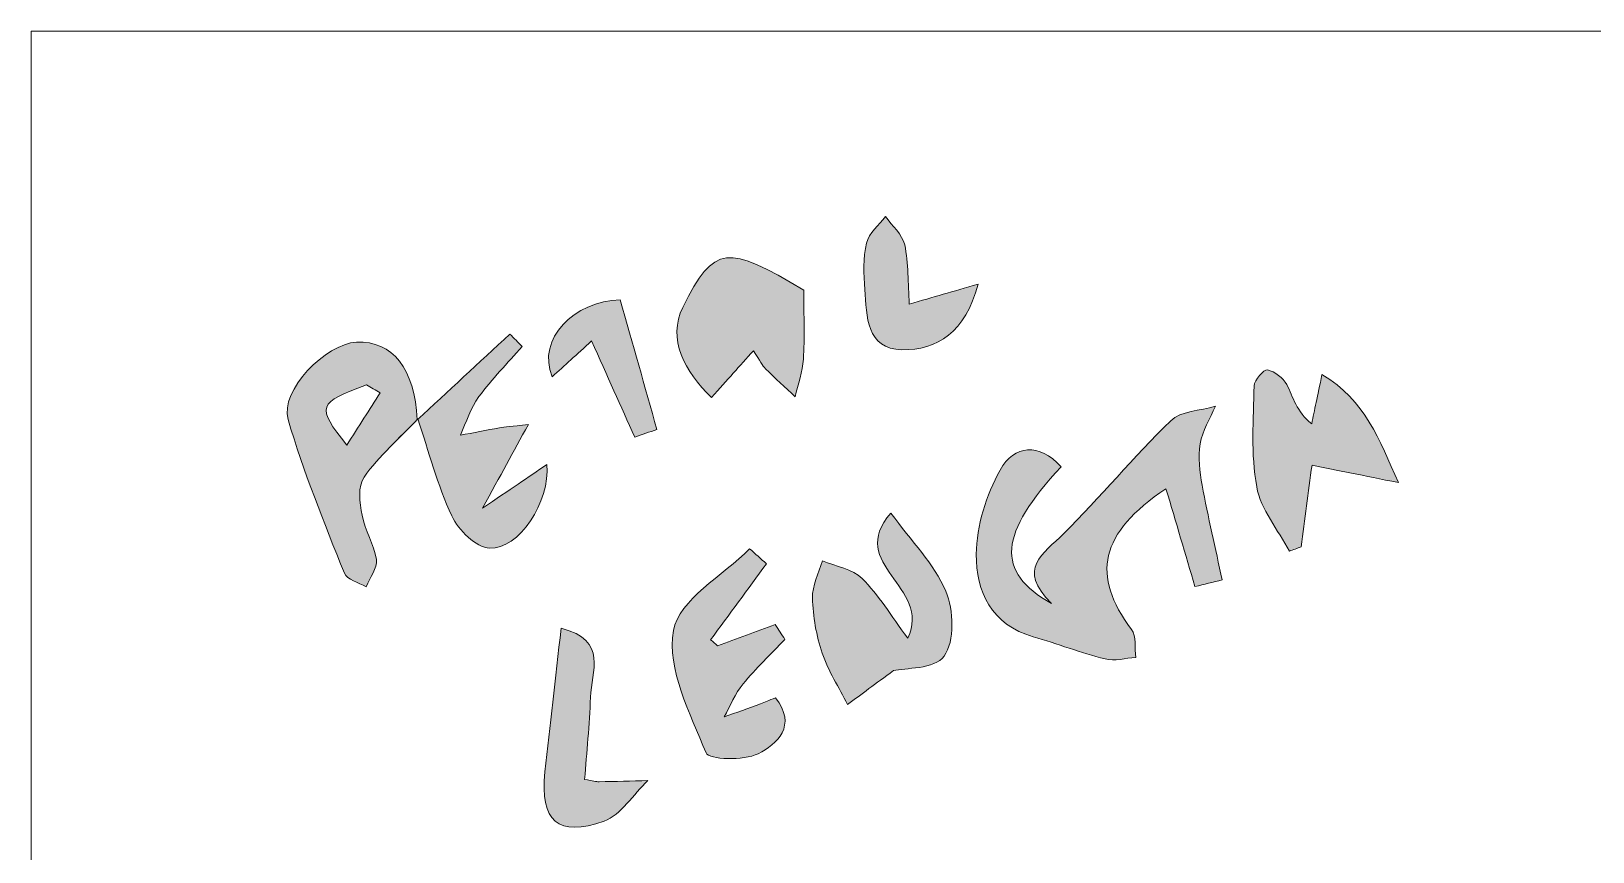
# Model space of a CAD drawing. Header units: inches. Extents: x 131 to 633, y -366 to -24.
# Drawn here: x 130.6 to 213.3, y -67.2 to -23.8 of the extents above; entities that cross this region are included whole.
import ezdxf

# ---------------------------------------------------------------- set-up
doc = ezdxf.new("R2010")
doc.units = ezdxf.units.IN
doc.header["$MEASUREMENT"] = 0
doc.layers.add('Layer 1', color=7, linetype='Continuous')

# ---------------------------------------------------------------- blocks, each defined once
blk = doc.blocks.new('block 3')
at = {"layer": 'Layer 1', "true_color": 0xffffff}
h = blk.add_hatch(color=7, dxfattribs=at)
h.dxf.hatch_style = 2
edge = h.paths.add_edge_path()
edge.add_spline(control_points=[(177.088, -38.246), (178.399, -37.866), (179.354, -37.589), (180.73, -37.189), (180.059, -39.736), (178.558, -40.696), (176.698, -40.66), (174.817, -40.624), (174.828, -38.877), (174.735, -37.476), (174.68, -36.655), (174.638, -35.797), (174.822, -35.01), (174.943, -34.491), (175.478, -34.068), (175.827, -33.603), (176.18, -34.101), (176.724, -34.558), (176.844, -35.107), (177.058, -36.086), (177.016, -37.12), (177.088, -38.246)], knot_values=[0, 0, 0, 0, 1, 1, 1, 2, 2, 2, 3, 3, 3, 4, 4, 4, 5, 5, 5, 6, 6, 6, 7, 7, 7, 7], degree=3, periodic=1)
h = blk.add_hatch(color=7, dxfattribs=at)
h.dxf.hatch_style = 2
edge = h.paths.add_edge_path()
edge.add_spline(control_points=[(171.504, -37.506), (171.504, -38.908), (171.557, -40.037), (171.484, -41.159), (171.44, -41.828), (171.198, -42.484), (171.046, -43.147), (170.522, -42.655), (169.988, -42.173), (169.479, -41.666), (169.313, -41.5), (169.21, -41.271), (168.841, -40.709), (168.102, -41.534), (167.464, -42.246), (166.626, -43.181), (165.187, -41.835), (164.283, -40.067), (165.097, -38.418), (166.755, -35.058), (167.478, -35.091), (171.504, -37.506)], knot_values=[0, 0, 0, 0, 1, 1, 1, 2, 2, 2, 3, 3, 3, 4, 4, 4, 5, 5, 5, 6, 6, 6, 7, 7, 7, 7], degree=3, periodic=1)
h = blk.add_hatch(color=7, dxfattribs=at)
h.dxf.hatch_style = 2
edge = h.paths.add_edge_path()
edge.add_spline(control_points=[(161.793, -38.017), (162.452, -40.353), (163.091, -42.616), (163.73, -44.879), (163.338, -45.014), (162.946, -45.148), (162.554, -45.282), (161.831, -43.667), (161.108, -42.052), (160.276, -40.192), (159.467, -40.925), (158.839, -41.496), (158.186, -42.088), (157.355, -40.074), (159.346, -38.087), (161.793, -38.017)], knot_values=[0, 0, 0, 0, 1, 1, 1, 2, 2, 2, 3, 3, 3, 4, 4, 4, 5, 5, 5, 5], degree=3, periodic=1)
h = blk.add_hatch(color=7, dxfattribs=at)
h.dxf.hatch_style = 2
edge = h.paths.add_edge_path()
edge.add_spline(control_points=[(151.075, -44.324), (150.109, -45.337), (149.036, -46.274), (148.227, -47.4), (147.892, -47.867), (147.999, -48.761), (148.122, -49.42), (148.271, -50.221), (148.769, -50.961), (148.882, -51.761), (148.945, -52.208), (148.536, -52.722), (148.339, -53.205), (147.943, -52.973), (147.319, -52.831), (147.186, -52.494), (146.122, -49.804), (145.014, -47.118), (144.207, -44.346), (143.767, -42.836), (146.197, -40.338), (147.834, -40.26), (149.737, -40.17), (150.909, -41.671), (151.045, -44.373), (151.045, -44.373), (151.075, -44.324), (151.075, -44.324)], knot_values=[0, 0, 0, 0, 1, 1, 1, 2, 2, 2, 3, 3, 3, 4, 4, 4, 5, 5, 5, 6, 6, 6, 7, 7, 7, 8, 8, 8, 9, 9, 9, 9], degree=3, periodic=1)
edge = h.paths.add_edge_path()
edge.add_spline(control_points=[(149.082, -42.941), (148.839, -42.801), (148.597, -42.66), (148.354, -42.519), (145.776, -43.468), (145.694, -43.651), (147.31, -45.712), (147.951, -44.71), (148.516, -43.826), (149.082, -42.941)], knot_values=[0, 0, 0, 0, 1, 1, 1, 2, 2, 2, 3, 3, 3, 3], degree=3, periodic=1)
h = blk.add_hatch(color=7, dxfattribs=at)
h.dxf.hatch_style = 2
edge = h.paths.add_edge_path()
edge.add_spline(control_points=[(151.045, -44.373), (152.679, -42.859), (154.313, -41.344), (155.946, -39.83), (156.164, -40.051), (156.381, -40.271), (156.598, -40.491), (155.827, -41.37), (154.995, -42.204), (154.308, -43.143), (153.869, -43.742), (153.646, -44.498), (153.326, -45.184), (154.017, -45.053), (154.708, -44.916), (155.401, -44.794), (155.7, -44.741), (156.005, -44.721), (156.926, -44.614), (156.095, -46.133), (155.479, -47.259), (154.498, -49.052), (155.975, -48.048), (156.9, -47.42), (157.911, -46.732), (158.08, -48.716), (156.416, -51.249), (154.874, -51.165), (154.16, -51.127), (153.223, -50.206), (152.873, -49.457), (152.109, -47.822), (151.656, -46.042), (151.075, -44.322), (151.075, -44.324), (151.045, -44.373), (151.045, -44.373)], knot_values=[0, 0, 0, 0, 1, 1, 1, 2, 2, 2, 3, 3, 3, 4, 4, 4, 5, 5, 5, 6, 6, 6, 7, 7, 7, 8, 8, 8, 9, 9, 9, 10, 10, 10, 11, 11, 11, 12, 12, 12, 12], degree=3, periodic=1)
h = blk.add_hatch(color=7, dxfattribs=at)
h.dxf.hatch_style = 2
edge = h.paths.add_edge_path()
edge.add_spline(control_points=[(202.973, -47.693), (201.111, -47.315), (199.757, -47.04), (198.403, -46.765), (198.211, -48.208), (198.019, -49.651), (197.827, -51.093), (197.62, -51.17), (197.413, -51.246), (197.207, -51.323), (196.606, -50.191), (195.697, -49.116), (195.477, -47.914), (195.158, -46.181), (195.303, -44.355), (195.341, -42.571), (195.348, -42.267), (195.869, -41.691), (196.042, -41.73), (196.429, -41.818), (196.883, -42.144), (197.064, -42.499), (197.408, -43.171), (197.578, -43.931), (198.386, -44.577), (198.537, -43.858), (198.688, -43.14), (198.932, -41.975), (201.24, -43.342), (201.953, -45.4), (202.973, -47.693)], knot_values=[0, 0, 0, 0, 1, 1, 1, 2, 2, 2, 3, 3, 3, 4, 4, 4, 5, 5, 5, 6, 6, 6, 7, 7, 7, 8, 8, 8, 9, 9, 9, 10, 10, 10, 10], degree=3, periodic=1)
h = blk.add_hatch(color=7, dxfattribs=at)
h.dxf.hatch_style = 2
edge = h.paths.add_edge_path()
edge.add_spline(control_points=[(192.21, -53.193), (191.706, -51.491), (191.202, -49.79), (190.675, -48.013), (187.16, -50.371), (186.695, -52.589), (188.855, -55.472), (189.117, -55.822), (189.012, -56.447), (189.077, -56.944), (188.531, -56.981), (187.952, -57.154), (187.447, -57.027), (186.165, -56.705), (184.926, -56.212), (183.652, -55.853), (181.425, -55.224), (180.614, -53.446), (180.634, -51.484), (180.649, -49.982), (181.163, -48.354), (181.898, -47.028), (182.649, -45.674), (183.95, -45.582), (185.128, -46.854), (181.844, -50.373), (181.608, -52.431), (184.617, -54.086), (182.739, -52.238), (184.19, -51.458), (185.256, -50.399), (187.206, -48.463), (188.956, -46.326), (190.928, -44.414), (191.461, -43.897), (192.487, -43.889), (193.287, -43.647), (193.009, -44.309), (192.604, -44.949), (192.489, -45.638), (192.371, -46.346), (192.46, -47.116), (192.592, -47.835), (192.901, -49.513), (193.29, -51.176), (193.647, -52.844), (193.168, -52.961), (192.689, -53.077), (192.21, -53.193)], knot_values=[0, 0, 0, 0, 1, 1, 1, 2, 2, 2, 3, 3, 3, 4, 4, 4, 5, 5, 5, 6, 6, 6, 7, 7, 7, 8, 8, 8, 9, 9, 9, 10, 10, 10, 11, 11, 11, 12, 12, 12, 13, 13, 13, 14, 14, 14, 15, 15, 15, 16, 16, 16, 16], degree=3, periodic=1)
h = blk.add_hatch(color=7, dxfattribs=at)
h.dxf.hatch_style = 2
edge = h.paths.add_edge_path()
edge.add_spline(control_points=[(176.112, -49.304), (177.207, -50.805), (178.402, -51.997), (179.016, -53.437), (179.444, -54.439), (179.499, -56.085), (178.931, -56.88), (178.431, -57.58), (176.838, -57.499), (176.254, -57.638), (175.29, -58.349), (174.555, -58.89), (173.821, -59.431), (173.365, -58.532), (172.802, -57.67), (172.482, -56.725), (172.167, -55.793), (171.988, -54.78), (171.961, -53.797), (171.943, -53.147), (172.3, -52.487), (172.49, -51.832), (173.202, -52.13), (174.079, -52.262), (174.591, -52.765), (175.462, -53.622), (176.105, -54.713), (177.008, -55.927), (178.305, -53.184), (173.712, -52.036), (176.112, -49.304)], knot_values=[0, 0, 0, 0, 1, 1, 1, 2, 2, 2, 3, 3, 3, 4, 4, 4, 5, 5, 5, 6, 6, 6, 7, 7, 7, 8, 8, 8, 9, 9, 9, 10, 10, 10, 10], degree=3, periodic=1)
h = blk.add_hatch(color=7, dxfattribs=at)
h.dxf.hatch_style = 2
edge = h.paths.add_edge_path()
edge.add_spline(control_points=[(166.94, -56.329), (167.959, -55.956), (168.978, -55.582), (169.997, -55.209), (170.166, -55.471), (170.334, -55.733), (170.503, -55.994), (169.758, -56.775), (168.968, -57.519), (168.287, -58.351), (167.869, -58.862), (167.619, -59.509), (167.294, -60.094), (167.936, -59.863), (168.578, -59.633), (169.219, -59.398), (169.44, -59.317), (169.657, -59.223), (170.002, -59.084), (171.174, -60.558), (170.087, -61.542), (169.09, -62.04), (168.323, -62.423), (166.481, -62.36), (166.333, -61.998), (165.479, -59.91), (164.252, -57.547), (164.602, -55.528), (164.885, -53.898), (167.216, -52.623), (168.638, -51.19), (168.934, -51.456), (169.23, -51.723), (169.527, -51.99), (168.543, -53.331), (167.558, -54.672), (166.574, -56.014), (166.696, -56.119), (166.818, -56.224), (166.94, -56.329)], knot_values=[0, 0, 0, 0, 1, 1, 1, 2, 2, 2, 3, 3, 3, 4, 4, 4, 5, 5, 5, 6, 6, 6, 7, 7, 7, 8, 8, 8, 9, 9, 9, 10, 10, 10, 11, 11, 11, 12, 12, 12, 13, 13, 13, 13], degree=3, periodic=1)
h = blk.add_hatch(color=7, dxfattribs=at)
h.dxf.hatch_style = 2
edge = h.paths.add_edge_path()
edge.add_spline(control_points=[(158.658, -55.402), (161.187, -56.023), (160.249, -57.736), (160.212, -59.053), (160.17, -60.514), (160.01, -61.972), (159.904, -63.398), (160.355, -63.475), (160.513, -63.527), (160.67, -63.524), (161.529, -63.51), (162.387, -63.483), (163.246, -63.46), (162.483, -64.197), (161.843, -65.275), (160.933, -65.606), (158.496, -66.492), (157.527, -65.59), (157.805, -63.009), (158.07, -60.561), (158.353, -58.115), (158.658, -55.402)], knot_values=[0, 0, 0, 0, 1, 1, 1, 2, 2, 2, 3, 3, 3, 4, 4, 4, 5, 5, 5, 6, 6, 6, 7, 7, 7, 7], degree=3, periodic=1)
at = {"layer": 'Layer 1', "lineweight": 0}
for points, knots in [([(130.614, -23.801), (298.166, -23.801), (465.718, -23.801), (633.325, -23.801), (633.325, -137.677), (633.325, -251.57), (633.325, -365.544), (465.792, -365.544), (298.203, -365.544), (130.614, -365.544), (130.614, -251.68), (130.614, -137.75), (130.614, -23.801)], [0, 0, 0, 0, 1, 1, 1, 2, 2, 2, 3, 3, 3, 4, 4, 4, 4]), ([(177.088, -38.246), (177.016, -37.12), (177.058, -36.086), (176.844, -35.107), (176.724, -34.558), (176.18, -34.101), (175.827, -33.603), (175.478, -34.068), (174.943, -34.491), (174.822, -35.01), (174.638, -35.797), (174.68, -36.655), (174.735, -37.476), (174.828, -38.877), (174.817, -40.624), (176.698, -40.66), (178.558, -40.696), (180.059, -39.736), (180.73, -37.189), (179.354, -37.589), (178.399, -37.866), (177.088, -38.246)], [0, 0, 0, 0, 1, 1, 1, 2, 2, 2, 3, 3, 3, 4, 4, 4, 5, 5, 5, 6, 6, 6, 7, 7, 7, 7]), ([(177.088, -38.246), (178.399, -37.866), (179.354, -37.589), (180.73, -37.189), (180.059, -39.736), (178.558, -40.696), (176.698, -40.66), (174.817, -40.624), (174.828, -38.877), (174.735, -37.476), (174.68, -36.655), (174.638, -35.797), (174.822, -35.01), (174.943, -34.491), (175.478, -34.068), (175.827, -33.603), (176.18, -34.101), (176.724, -34.558), (176.844, -35.107), (177.058, -36.086), (177.016, -37.12), (177.088, -38.246)], [0, 0, 0, 0, 1, 1, 1, 2, 2, 2, 3, 3, 3, 4, 4, 4, 5, 5, 5, 6, 6, 6, 7, 7, 7, 7]), ([(171.504, -37.506), (167.478, -35.091), (166.755, -35.058), (165.097, -38.418), (164.283, -40.067), (165.187, -41.835), (166.626, -43.181), (167.464, -42.246), (168.102, -41.534), (168.841, -40.709), (169.21, -41.271), (169.313, -41.5), (169.479, -41.666), (169.988, -42.173), (170.522, -42.655), (171.046, -43.147), (171.198, -42.484), (171.44, -41.828), (171.484, -41.159), (171.557, -40.037), (171.504, -38.908), (171.504, -37.506)], [0, 0, 0, 0, 1, 1, 1, 2, 2, 2, 3, 3, 3, 4, 4, 4, 5, 5, 5, 6, 6, 6, 7, 7, 7, 7]), ([(171.504, -37.506), (171.504, -38.908), (171.557, -40.037), (171.484, -41.159), (171.44, -41.828), (171.198, -42.484), (171.046, -43.147), (170.522, -42.655), (169.988, -42.173), (169.479, -41.666), (169.313, -41.5), (169.21, -41.271), (168.841, -40.709), (168.102, -41.534), (167.464, -42.246), (166.626, -43.181), (165.187, -41.835), (164.283, -40.067), (165.097, -38.418), (166.755, -35.058), (167.478, -35.091), (171.504, -37.506)], [0, 0, 0, 0, 1, 1, 1, 2, 2, 2, 3, 3, 3, 4, 4, 4, 5, 5, 5, 6, 6, 6, 7, 7, 7, 7]), ([(161.793, -38.017), (159.346, -38.087), (157.355, -40.074), (158.186, -42.088), (158.839, -41.496), (159.467, -40.925), (160.276, -40.192), (161.108, -42.052), (161.831, -43.667), (162.554, -45.282), (162.946, -45.148), (163.338, -45.014), (163.73, -44.879), (163.091, -42.616), (162.452, -40.353), (161.793, -38.017)], [0, 0, 0, 0, 1, 1, 1, 2, 2, 2, 3, 3, 3, 4, 4, 4, 5, 5, 5, 5]), ([(161.793, -38.017), (162.452, -40.353), (163.091, -42.616), (163.73, -44.879), (163.338, -45.014), (162.946, -45.148), (162.554, -45.282), (161.831, -43.667), (161.108, -42.052), (160.276, -40.192), (159.467, -40.925), (158.839, -41.496), (158.186, -42.088), (157.355, -40.074), (159.346, -38.087), (161.793, -38.017)], [0, 0, 0, 0, 1, 1, 1, 2, 2, 2, 3, 3, 3, 4, 4, 4, 5, 5, 5, 5]), ([(151.076, -44.321), (151.656, -46.042), (152.109, -47.822), (152.873, -49.457), (153.223, -50.206), (154.16, -51.127), (154.874, -51.165), (156.416, -51.249), (158.08, -48.716), (157.911, -46.732), (156.9, -47.42), (155.975, -48.048), (154.498, -49.052), (155.479, -47.259), (156.095, -46.133), (156.926, -44.614), (156.005, -44.721), (155.7, -44.741), (155.401, -44.794), (154.708, -44.916), (154.017, -45.053), (153.326, -45.184), (153.646, -44.498), (153.869, -43.742), (154.308, -43.143), (154.995, -42.204), (155.827, -41.37), (156.598, -40.491), (156.381, -40.271), (156.164, -40.051), (155.946, -39.83), (154.313, -41.344), (152.679, -42.859), (151.045, -44.373), (150.909, -41.671), (149.737, -40.17), (147.834, -40.26), (146.197, -40.338), (143.767, -42.836), (144.207, -44.346), (145.014, -47.118), (146.122, -49.804), (147.186, -52.494), (147.319, -52.831), (147.943, -52.973), (148.339, -53.205), (148.536, -52.722), (148.945, -52.208), (148.882, -51.761), (148.769, -50.961), (148.271, -50.221), (148.122, -49.42), (147.999, -48.761), (147.892, -47.867), (148.227, -47.4), (149.036, -46.274), (150.109, -45.337), (151.076, -44.321)], [0, 0, 0, 0, 1, 1, 1, 2, 2, 2, 3, 3, 3, 4, 4, 4, 5, 5, 5, 6, 6, 6, 7, 7, 7, 8, 8, 8, 9, 9, 9, 10, 10, 10, 11, 11, 11, 12, 12, 12, 13, 13, 13, 14, 14, 14, 15, 15, 15, 16, 16, 16, 17, 17, 17, 18, 18, 18, 19, 19, 19, 19]), ([(151.075, -44.324), (150.109, -45.337), (149.036, -46.274), (148.227, -47.4), (147.892, -47.867), (147.999, -48.761), (148.122, -49.42), (148.271, -50.221), (148.769, -50.961), (148.882, -51.761), (148.945, -52.208), (148.536, -52.722), (148.339, -53.205), (147.943, -52.973), (147.319, -52.831), (147.186, -52.494), (146.122, -49.804), (145.014, -47.118), (144.207, -44.346), (143.767, -42.836), (146.197, -40.338), (147.834, -40.26), (149.737, -40.17), (150.909, -41.671), (151.045, -44.373), (151.045, -44.373), (151.075, -44.324), (151.075, -44.324)], [0, 0, 0, 0, 1, 1, 1, 2, 2, 2, 3, 3, 3, 4, 4, 4, 5, 5, 5, 6, 6, 6, 7, 7, 7, 8, 8, 8, 9, 9, 9, 9]), ([(151.045, -44.373), (152.679, -42.859), (154.313, -41.344), (155.946, -39.83), (156.164, -40.051), (156.381, -40.271), (156.598, -40.491), (155.827, -41.37), (154.995, -42.204), (154.308, -43.143), (153.869, -43.742), (153.646, -44.498), (153.326, -45.184), (154.017, -45.053), (154.708, -44.916), (155.401, -44.794), (155.7, -44.741), (156.005, -44.721), (156.926, -44.614), (156.095, -46.133), (155.479, -47.259), (154.498, -49.052), (155.975, -48.048), (156.9, -47.42), (157.911, -46.732), (158.08, -48.716), (156.416, -51.249), (154.874, -51.165), (154.16, -51.127), (153.223, -50.206), (152.873, -49.457), (152.109, -47.822), (151.656, -46.042), (151.075, -44.322), (151.075, -44.324), (151.045, -44.373), (151.045, -44.373)], [0, 0, 0, 0, 1, 1, 1, 2, 2, 2, 3, 3, 3, 4, 4, 4, 5, 5, 5, 6, 6, 6, 7, 7, 7, 8, 8, 8, 9, 9, 9, 10, 10, 10, 11, 11, 11, 12, 12, 12, 12]), ([(202.973, -47.693), (201.953, -45.4), (201.24, -43.342), (198.932, -41.975), (198.688, -43.14), (198.537, -43.858), (198.386, -44.577), (197.578, -43.931), (197.408, -43.171), (197.064, -42.499), (196.883, -42.144), (196.429, -41.818), (196.042, -41.73), (195.869, -41.691), (195.348, -42.267), (195.341, -42.571), (195.303, -44.355), (195.158, -46.181), (195.477, -47.914), (195.697, -49.116), (196.606, -50.191), (197.207, -51.323), (197.413, -51.246), (197.62, -51.17), (197.827, -51.093), (198.019, -49.651), (198.211, -48.208), (198.403, -46.765), (199.757, -47.04), (201.111, -47.315), (202.973, -47.693)], [0, 0, 0, 0, 1, 1, 1, 2, 2, 2, 3, 3, 3, 4, 4, 4, 5, 5, 5, 6, 6, 6, 7, 7, 7, 8, 8, 8, 9, 9, 9, 10, 10, 10, 10]), ([(202.973, -47.693), (201.111, -47.315), (199.757, -47.04), (198.403, -46.765), (198.211, -48.208), (198.019, -49.651), (197.827, -51.093), (197.62, -51.17), (197.413, -51.246), (197.207, -51.323), (196.606, -50.191), (195.697, -49.116), (195.477, -47.914), (195.158, -46.181), (195.303, -44.355), (195.341, -42.571), (195.348, -42.267), (195.869, -41.691), (196.042, -41.73), (196.429, -41.818), (196.883, -42.144), (197.064, -42.499), (197.408, -43.171), (197.578, -43.931), (198.386, -44.577), (198.537, -43.858), (198.688, -43.14), (198.932, -41.975), (201.24, -43.342), (201.953, -45.4), (202.973, -47.693)], [0, 0, 0, 0, 1, 1, 1, 2, 2, 2, 3, 3, 3, 4, 4, 4, 5, 5, 5, 6, 6, 6, 7, 7, 7, 8, 8, 8, 9, 9, 9, 10, 10, 10, 10]), ([(149.082, -42.941), (148.839, -42.801), (148.597, -42.66), (148.354, -42.519), (145.776, -43.468), (145.694, -43.651), (147.31, -45.712), (147.951, -44.71), (148.516, -43.826), (149.082, -42.941)], [0, 0, 0, 0, 1, 1, 1, 2, 2, 2, 3, 3, 3, 3]), ([(149.082, -42.941), (148.516, -43.826), (147.951, -44.71), (147.31, -45.712), (145.694, -43.651), (145.776, -43.468), (148.354, -42.519), (148.597, -42.66), (148.839, -42.801), (149.082, -42.941)], [0, 0, 0, 0, 1, 1, 1, 2, 2, 2, 3, 3, 3, 3]), ([(192.21, -53.193), (192.689, -53.077), (193.168, -52.961), (193.647, -52.844), (193.29, -51.176), (192.901, -49.513), (192.592, -47.835), (192.46, -47.116), (192.371, -46.346), (192.489, -45.638), (192.604, -44.949), (193.009, -44.309), (193.287, -43.647), (192.487, -43.889), (191.461, -43.897), (190.928, -44.414), (188.956, -46.326), (187.206, -48.463), (185.256, -50.399), (184.19, -51.458), (182.739, -52.238), (184.617, -54.086), (181.608, -52.431), (181.844, -50.373), (185.128, -46.854), (183.95, -45.582), (182.649, -45.674), (181.898, -47.028), (181.163, -48.354), (180.649, -49.982), (180.634, -51.484), (180.614, -53.446), (181.425, -55.224), (183.652, -55.853), (184.926, -56.212), (186.165, -56.705), (187.447, -57.027), (187.952, -57.154), (188.531, -56.981), (189.077, -56.944), (189.012, -56.447), (189.117, -55.822), (188.855, -55.472), (186.695, -52.589), (187.16, -50.371), (190.675, -48.013), (191.202, -49.79), (191.706, -51.491), (192.21, -53.193)], [0, 0, 0, 0, 1, 1, 1, 2, 2, 2, 3, 3, 3, 4, 4, 4, 5, 5, 5, 6, 6, 6, 7, 7, 7, 8, 8, 8, 9, 9, 9, 10, 10, 10, 11, 11, 11, 12, 12, 12, 13, 13, 13, 14, 14, 14, 15, 15, 15, 16, 16, 16, 16]), ([(192.21, -53.193), (191.706, -51.491), (191.202, -49.79), (190.675, -48.013), (187.16, -50.371), (186.695, -52.589), (188.855, -55.472), (189.117, -55.822), (189.012, -56.447), (189.077, -56.944), (188.531, -56.981), (187.952, -57.154), (187.447, -57.027), (186.165, -56.705), (184.926, -56.212), (183.652, -55.853), (181.425, -55.224), (180.614, -53.446), (180.634, -51.484), (180.649, -49.982), (181.163, -48.354), (181.898, -47.028), (182.649, -45.674), (183.95, -45.582), (185.128, -46.854), (181.844, -50.373), (181.608, -52.431), (184.617, -54.086), (182.739, -52.238), (184.19, -51.458), (185.256, -50.399), (187.206, -48.463), (188.956, -46.326), (190.928, -44.414), (191.461, -43.897), (192.487, -43.889), (193.287, -43.647), (193.009, -44.309), (192.604, -44.949), (192.489, -45.638), (192.371, -46.346), (192.46, -47.116), (192.592, -47.835), (192.901, -49.513), (193.29, -51.176), (193.647, -52.844), (193.168, -52.961), (192.689, -53.077), (192.21, -53.193)], [0, 0, 0, 0, 1, 1, 1, 2, 2, 2, 3, 3, 3, 4, 4, 4, 5, 5, 5, 6, 6, 6, 7, 7, 7, 8, 8, 8, 9, 9, 9, 10, 10, 10, 11, 11, 11, 12, 12, 12, 13, 13, 13, 14, 14, 14, 15, 15, 15, 16, 16, 16, 16]), ([(176.112, -49.304), (173.712, -52.036), (178.305, -53.184), (177.008, -55.927), (176.105, -54.713), (175.462, -53.622), (174.591, -52.765), (174.079, -52.262), (173.202, -52.13), (172.49, -51.832), (172.3, -52.487), (171.943, -53.147), (171.961, -53.797), (171.988, -54.78), (172.167, -55.793), (172.482, -56.725), (172.802, -57.67), (173.365, -58.532), (173.821, -59.431), (174.555, -58.89), (175.29, -58.349), (176.254, -57.638), (176.838, -57.499), (178.431, -57.58), (178.931, -56.88), (179.499, -56.085), (179.444, -54.439), (179.016, -53.437), (178.402, -51.997), (177.207, -50.805), (176.112, -49.304)], [0, 0, 0, 0, 1, 1, 1, 2, 2, 2, 3, 3, 3, 4, 4, 4, 5, 5, 5, 6, 6, 6, 7, 7, 7, 8, 8, 8, 9, 9, 9, 10, 10, 10, 10]), ([(176.112, -49.304), (177.207, -50.805), (178.402, -51.997), (179.016, -53.437), (179.444, -54.439), (179.499, -56.085), (178.931, -56.88), (178.431, -57.58), (176.838, -57.499), (176.254, -57.638), (175.29, -58.349), (174.555, -58.89), (173.821, -59.431), (173.365, -58.532), (172.802, -57.67), (172.482, -56.725), (172.167, -55.793), (171.988, -54.78), (171.961, -53.797), (171.943, -53.147), (172.3, -52.487), (172.49, -51.832), (173.202, -52.13), (174.079, -52.262), (174.591, -52.765), (175.462, -53.622), (176.105, -54.713), (177.008, -55.927), (178.305, -53.184), (173.712, -52.036), (176.112, -49.304)], [0, 0, 0, 0, 1, 1, 1, 2, 2, 2, 3, 3, 3, 4, 4, 4, 5, 5, 5, 6, 6, 6, 7, 7, 7, 8, 8, 8, 9, 9, 9, 10, 10, 10, 10]), ([(166.94, -56.329), (166.818, -56.224), (166.696, -56.119), (166.574, -56.014), (167.558, -54.672), (168.543, -53.331), (169.527, -51.99), (169.23, -51.723), (168.934, -51.456), (168.638, -51.19), (167.216, -52.623), (164.885, -53.898), (164.602, -55.528), (164.252, -57.547), (165.479, -59.91), (166.333, -61.998), (166.481, -62.36), (168.323, -62.423), (169.09, -62.04), (170.087, -61.542), (171.174, -60.558), (170.002, -59.084), (169.657, -59.223), (169.44, -59.317), (169.219, -59.398), (168.578, -59.633), (167.936, -59.863), (167.294, -60.094), (167.619, -59.509), (167.869, -58.862), (168.287, -58.351), (168.968, -57.519), (169.758, -56.775), (170.503, -55.994), (170.334, -55.733), (170.166, -55.471), (169.997, -55.209), (168.978, -55.582), (167.959, -55.956), (166.94, -56.329)], [0, 0, 0, 0, 1, 1, 1, 2, 2, 2, 3, 3, 3, 4, 4, 4, 5, 5, 5, 6, 6, 6, 7, 7, 7, 8, 8, 8, 9, 9, 9, 10, 10, 10, 11, 11, 11, 12, 12, 12, 13, 13, 13, 13]), ([(166.94, -56.329), (167.959, -55.956), (168.978, -55.582), (169.997, -55.209), (170.166, -55.471), (170.334, -55.733), (170.503, -55.994), (169.758, -56.775), (168.968, -57.519), (168.287, -58.351), (167.869, -58.862), (167.619, -59.509), (167.294, -60.094), (167.936, -59.863), (168.578, -59.633), (169.219, -59.398), (169.44, -59.317), (169.657, -59.223), (170.002, -59.084), (171.174, -60.558), (170.087, -61.542), (169.09, -62.04), (168.323, -62.423), (166.481, -62.36), (166.333, -61.998), (165.479, -59.91), (164.252, -57.547), (164.602, -55.528), (164.885, -53.898), (167.216, -52.623), (168.638, -51.19), (168.934, -51.456), (169.23, -51.723), (169.527, -51.99), (168.543, -53.331), (167.558, -54.672), (166.574, -56.014), (166.696, -56.119), (166.818, -56.224), (166.94, -56.329)], [0, 0, 0, 0, 1, 1, 1, 2, 2, 2, 3, 3, 3, 4, 4, 4, 5, 5, 5, 6, 6, 6, 7, 7, 7, 8, 8, 8, 9, 9, 9, 10, 10, 10, 11, 11, 11, 12, 12, 12, 13, 13, 13, 13]), ([(158.658, -55.402), (158.353, -58.115), (158.07, -60.561), (157.805, -63.009), (157.527, -65.59), (158.496, -66.492), (160.933, -65.606), (161.843, -65.275), (162.483, -64.197), (163.246, -63.46), (162.387, -63.483), (161.529, -63.51), (160.67, -63.524), (160.513, -63.527), (160.355, -63.475), (159.904, -63.398), (160.01, -61.972), (160.17, -60.514), (160.212, -59.053), (160.249, -57.736), (161.187, -56.023), (158.658, -55.402)], [0, 0, 0, 0, 1, 1, 1, 2, 2, 2, 3, 3, 3, 4, 4, 4, 5, 5, 5, 6, 6, 6, 7, 7, 7, 7]), ([(158.658, -55.402), (161.187, -56.023), (160.249, -57.736), (160.212, -59.053), (160.17, -60.514), (160.01, -61.972), (159.904, -63.398), (160.355, -63.475), (160.513, -63.527), (160.67, -63.524), (161.529, -63.51), (162.387, -63.483), (163.246, -63.46), (162.483, -64.197), (161.843, -65.275), (160.933, -65.606), (158.496, -66.492), (157.527, -65.59), (157.805, -63.009), (158.07, -60.561), (158.353, -58.115), (158.658, -55.402)], [0, 0, 0, 0, 1, 1, 1, 2, 2, 2, 3, 3, 3, 4, 4, 4, 5, 5, 5, 6, 6, 6, 7, 7, 7, 7])]:
    blk.add_open_spline(points, degree=3, knots=knots, dxfattribs=at)
blk = doc.blocks.new('block 2')
at = {"layer": 'Layer 1'}
blk.add_blockref('block 3', (0, 0), dxfattribs=at)

msp = doc.modelspace()

# ---------------------------------------------------------------- block references
at = {"layer": 'Layer 1'}
msp.add_blockref('block 2', (0, 0), dxfattribs=at)

doc.saveas('drawing.dxf')
